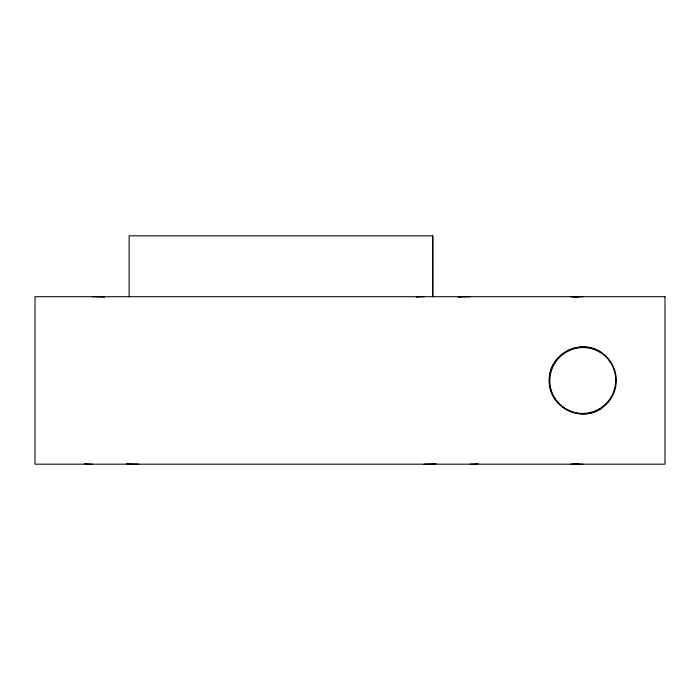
<?xml version="1.0" encoding="UTF-8"?>
<svg xmlns="http://www.w3.org/2000/svg" width="700" height="700" viewBox="0 0 700 700"><rect width="100%" height="100%" fill="white"/><g stroke="black" fill="none" stroke-linecap="round" stroke-linejoin="round"><path stroke-width="1.05" d="M602.481 407.54C581.901 423.929 548.144 406.726 549.299 380.45C548.144 354.174 581.901 336.971 602.481 353.351M570.92 464.179L574.035 463.724L578.358 464.179M570.92 296.713L574.035 297.176L578.358 296.713M432.757 235.821L432.757 296.713L432.784 235.821L129.124 235.821L129.124 296.713M582.794 464.179A83.729 83.729 0 0 1 575.006 463.82M574.035 297.176A83.729 83.729 0 0 1 582.794 296.713M458.168 297.168A33.11 3.281 -5.7 0 1 470.312 296.721M478.03 463.715A33.11 3.281 5.7 0 1 470.312 464.161M416.238 297.168A33.11 3.281 5.7 0 1 423.955 296.721M436.109 463.715A33.11 3.281 -5.7 0 1 423.955 464.161M92.4 296.721A33.11 3.281 5.7 0 1 104.545 297.168M92.4 464.161A33.11 3.281 -5.7 0 1 84.683 463.715M138.758 464.161A33.11 3.281 5.7 0 1 126.604 463.715M665 296.713L35 296.713L35 464.179L665 464.179L665 296.713M561.715 406.473A33.495 33.495 0 0 0 615.869 385.691A33.495 33.495 0 0 0 570.789 349.178A33.495 33.495 0 0 0 561.715 406.473M591.124 412.274A33.093 32.786 -45 0 0 606.148 357.088A33.093 32.786 -45 0 0 550.97 372.111A33.093 32.786 -45 0 0 591.124 412.274"/></g></svg>
